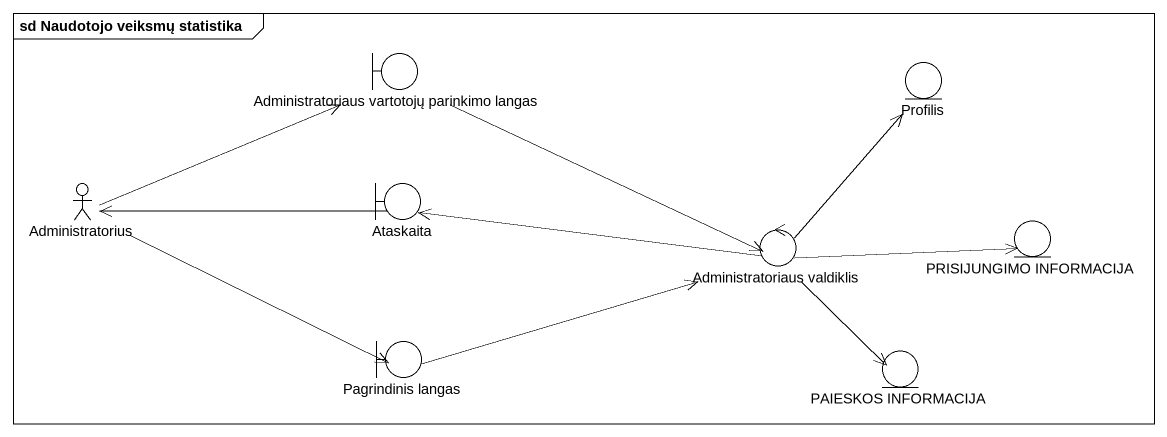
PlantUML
@startuml
mainframe sd Naudotojo veiksmų statistika
boundary "Administratoriaus vartotojų parinkimo langas" as Administratoriaus_vartotojų
entity Profilis
actor Administratorius
boundary Ataskaita
entity "PRISIJUNGIMO INFORMACIJA" as PRISIJUNGIMO_INFORMACIJA
control "Administratoriaus valdiklis" as Administratoriaus_valdiklis
boundary "Pagrindinis langas" as Pagrindinis_langas
entity "PAIESKOS INFORMACIJA" as PAIESKOS_INFORMACIJA
Administratoriaus_vartotojų -right-> Administratoriaus_valdiklis
Administratorius -right-> Administratoriaus_vartotojų
Administratorius -right-> Pagrindinis_langas
Ataskaita -left-> Administratorius
Administratoriaus_valdiklis -up-> Profilis
Administratoriaus_valdiklis -left-> Ataskaita
Administratoriaus_valdiklis -right-> PRISIJUNGIMO_INFORMACIJA
Administratoriaus_valdiklis --> PAIESKOS_INFORMACIJA
Pagrindinis_langas -right-> Administratoriaus_valdiklis
@enduml
